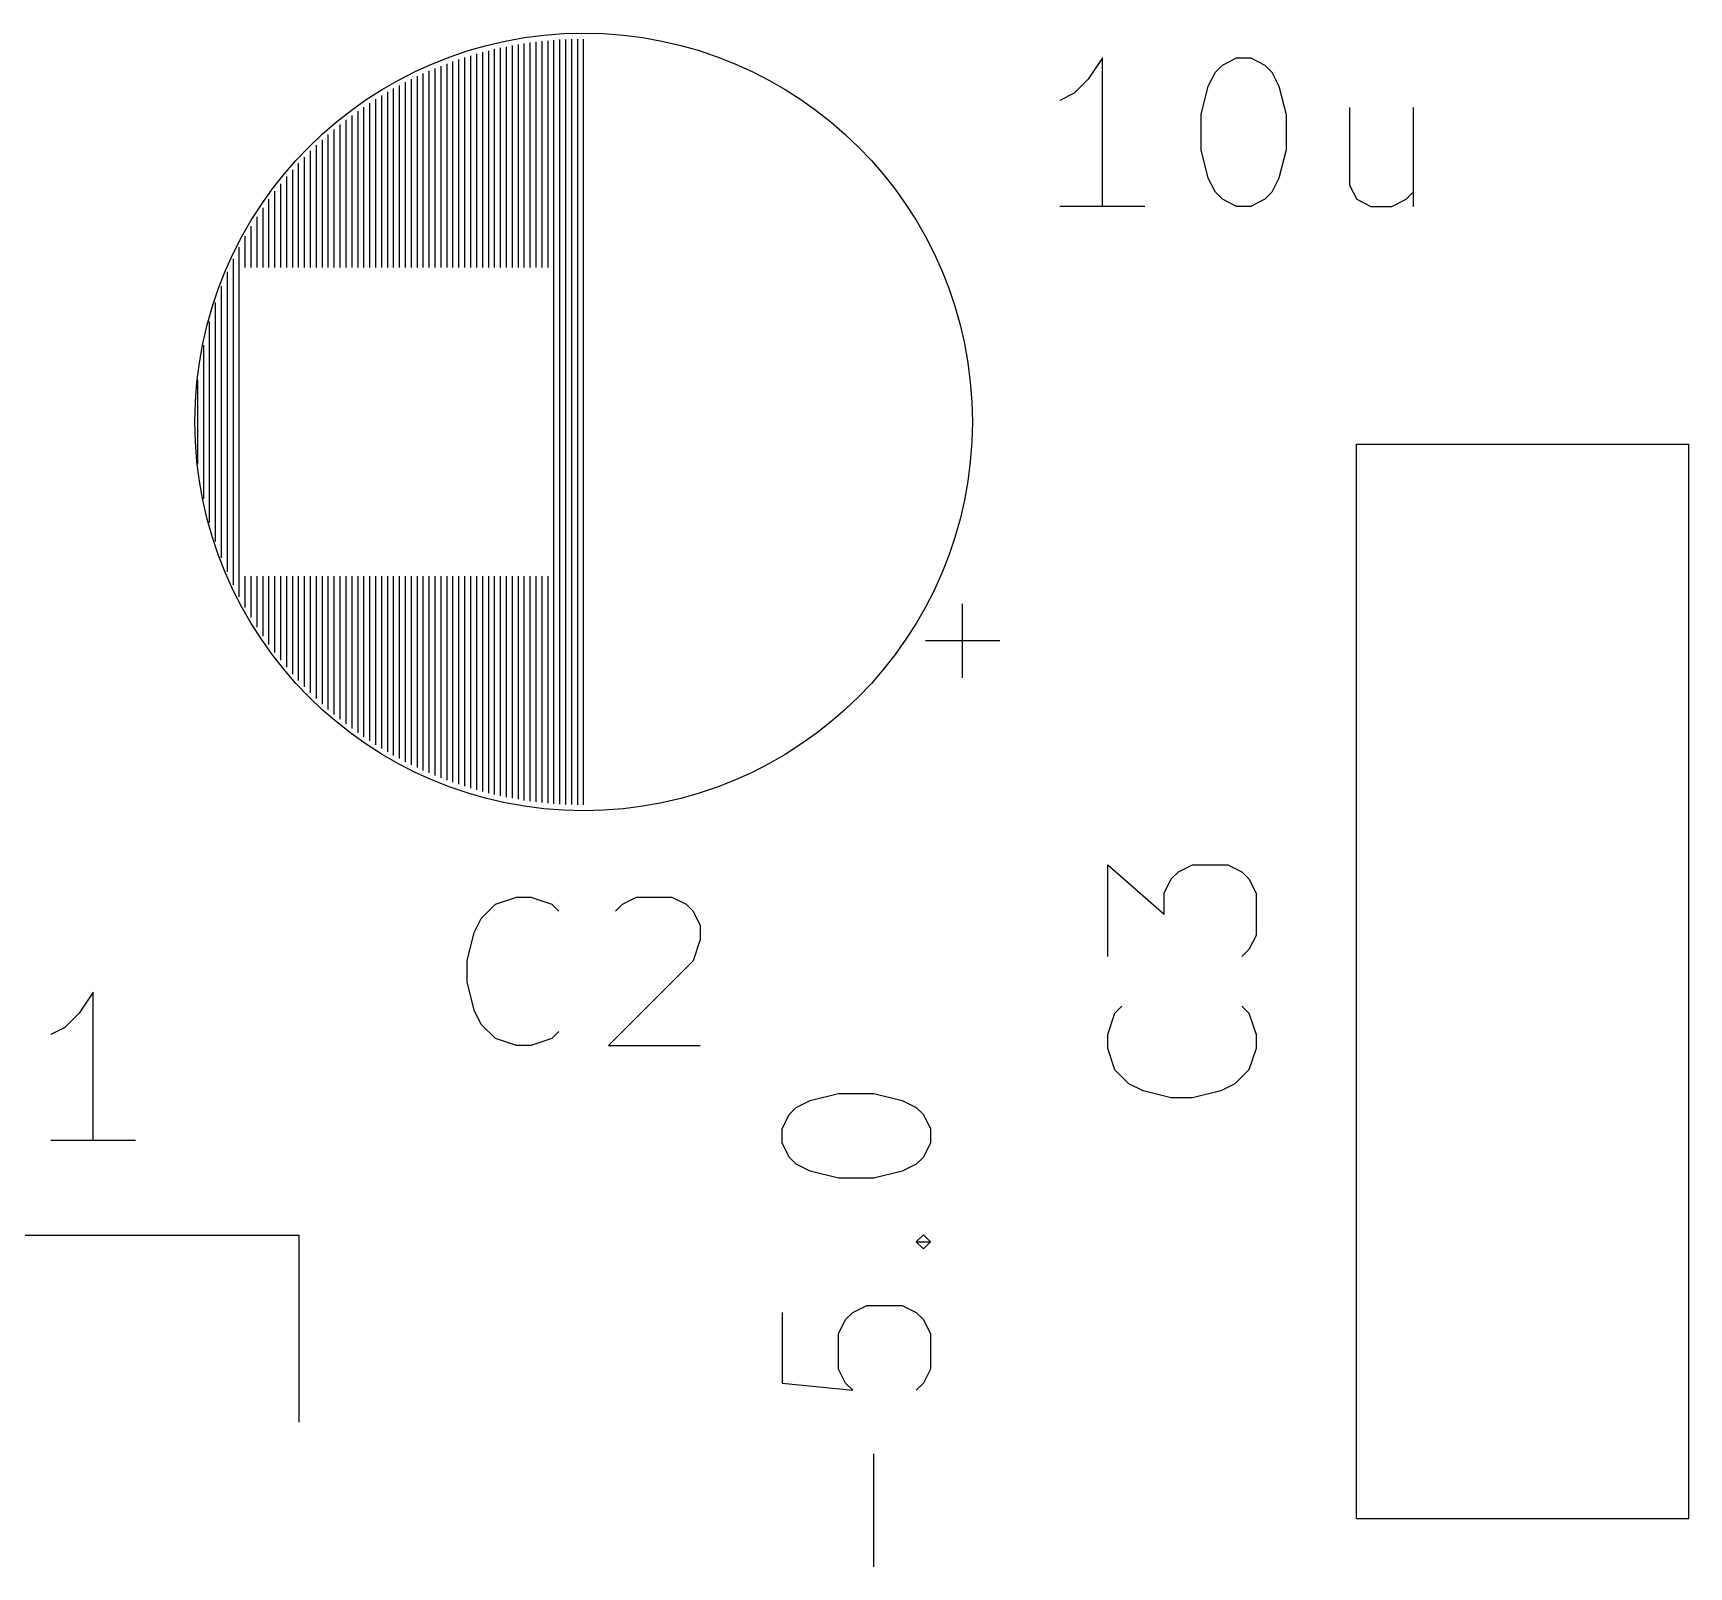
# Model space of a CAD drawing. Extents: x -4.4 to 27.8, y 0.8 to 35.
# Drawn here: x 16.63 to 27.79, y 13.87 to 24.21 of the extents above; entities that cross this region are included whole.
import ezdxf

# ---------------------------------------------------------------- set-up
doc = ezdxf.new("R2010")
doc.units = 0
doc.layers.add('BLACK', color=7, linetype='CONTINUOUS')

msp = doc.modelspace()

# ---------------------------------------------------------------- linework, layer by layer
at = {"layer": 'BLACK', "linetype": 'CONTINUOUS'}
for p, q in [((19.78, 22.63), (19.78, 24.11)), ((19.82, 22.63), (19.82, 24.118)), ((19.86, 22.63), (19.86, 24.126)), ((19.9, 22.63), (19.9, 24.133)), ((19.94, 22.63), (19.94, 24.14)), ((19.98, 22.63), (19.98, 24.146)), ((20.02, 22.63), (20.02, 24.151)), ((20.06, 22.63), (20.06, 24.155)), ((20.1, 22.63), (20.1, 24.159)), ((20.14, 19.017), (20.14, 24.163)), ((20.18, 19.014), (20.18, 24.166)), ((20.22, 19.012), (20.22, 24.168)), ((20.26, 19.011), (20.26, 24.169)), ((20.3, 19.01), (20.3, 24.17)), ((20.34, 19.01), (20.34, 24.17)), ((19.419, 22.63), (19.419, 24.004)), ((19.459, 22.63), (19.459, 24.018)), ((19.499, 22.63), (19.499, 24.032)), ((19.539, 22.63), (19.539, 24.045)), ((19.579, 22.63), (19.579, 24.058)), ((19.619, 22.63), (19.619, 24.07)), ((19.66, 22.63), (19.66, 24.081)), ((19.7, 22.63), (19.7, 24.091)), ((19.74, 22.63), (19.74, 24.101)), ((23.8364, 24.0426), (23.7412, 23.8998)), ((23.8364, 23.0426), (23.8364, 24.0426)), ((24.646, 23.995), (24.7412, 24.0426)), ((24.7412, 24.0426), (24.8364, 24.0426)), ((24.8364, 24.0426), (24.9317, 23.995)), ((19.179, 22.63), (19.179, 23.9)), ((19.219, 22.63), (19.219, 23.919)), ((19.259, 22.63), (19.259, 23.938)), ((19.299, 22.63), (19.299, 23.955)), ((19.339, 22.63), (19.339, 23.972)), ((19.379, 22.63), (19.379, 23.988)), ((23.7412, 23.8998), (23.646, 23.8045)), ((24.5507, 23.8521), (24.5983, 23.9474)), ((24.5983, 23.9474), (24.646, 23.995)), ((24.9317, 23.995), (24.9793, 23.9474)), ((24.9793, 23.9474), (25.0269, 23.8521)), ((18.979, 22.63), (18.979, 23.79)), ((19.019, 22.63), (19.019, 23.814)), ((19.059, 22.63), (19.059, 23.837)), ((19.099, 22.63), (19.099, 23.858)), ((19.139, 22.63), (19.139, 23.88)), ((23.646, 23.8045), (23.5507, 23.7569)), ((24.5031, 23.6617), (24.5507, 23.8521)), ((25.0269, 23.8521), (25.0745, 23.6617)), ((18.819, 22.63), (18.819, 23.685)), ((18.859, 22.63), (18.859, 23.712)), ((18.899, 22.63), (18.899, 23.739)), ((18.939, 22.63), (18.939, 23.765)), ((24.5031, 23.4236), (24.5031, 23.6617)), ((25.0745, 23.6617), (25.0745, 23.4236)), ((25.5031, 23.7093), (25.5031, 23.1855)), ((25.9317, 23.7093), (25.9317, 23.0426)), ((18.659, 22.63), (18.659, 23.561)), ((18.699, 22.63), (18.699, 23.594)), ((18.739, 22.63), (18.739, 23.625)), ((18.779, 22.63), (18.779, 23.655)), ((18.539, 22.63), (18.539, 23.454)), ((18.579, 22.63), (18.579, 23.491)), ((18.619, 22.63), (18.619, 23.527)), ((18.419, 22.63), (18.419, 23.333)), ((18.459, 22.63), (18.459, 23.375)), ((18.499, 22.63), (18.499, 23.416)), ((24.5507, 23.2331), (24.5031, 23.4236)), ((25.0745, 23.4236), (25.0269, 23.2331)), ((18.339, 22.63), (18.339, 23.243)), ((18.379, 22.63), (18.379, 23.289)), ((24.5983, 23.1379), (24.5507, 23.2331)), ((25.0269, 23.2331), (24.9793, 23.1379)), ((18.259, 22.63), (18.259, 23.144)), ((18.299, 22.63), (18.299, 23.195)), ((24.646, 23.0902), (24.5983, 23.1379)), ((24.9793, 23.1379), (24.9317, 23.0902)), ((25.5031, 23.1855), (25.5507, 23.0902)), ((25.884, 23.0902), (25.9317, 23.1379)), ((18.179, 22.63), (18.179, 23.033)), ((18.219, 22.63), (18.219, 23.09)), ((24.1221, 23.0426), (23.5507, 23.0426)), ((24.7412, 23.0426), (24.646, 23.0902)), ((24.8364, 23.0426), (24.7412, 23.0426)), ((24.9317, 23.0902), (24.8364, 23.0426)), ((25.5507, 23.0902), (25.646, 23.0426)), ((25.646, 23.0426), (25.7888, 23.0426)), ((25.7888, 23.0426), (25.884, 23.0902)), ((18.099, 22.63), (18.099, 22.909)), ((18.139, 22.63), (18.139, 22.973)), ((18.059, 22.63), (18.059, 22.841)), ((17.979, 20.492), (17.979, 22.688)), ((18.019, 20.412), (18.019, 22.768)), ((17.939, 20.579), (17.939, 22.601)), ((17.899, 20.675), (17.899, 22.505)), ((17.859, 20.785), (17.859, 22.395)), ((17.819, 20.913), (17.819, 22.267)), ((17.779, 21.072), (17.779, 22.108)), ((17.739, 21.306), (17.739, 21.874)), ((25.55, 14.2), (25.55, 21.44)), ((25.55, 21.44), (27.79, 21.44)), ((27.79, 14.2), (27.79, 21.44)), ((18.059, 20.339), (18.059, 20.55)), ((18.099, 20.271), (18.099, 20.55)), ((18.139, 20.207), (18.139, 20.55)), ((18.179, 20.147), (18.179, 20.55)), ((18.219, 20.09), (18.219, 20.55)), ((18.259, 20.036), (18.259, 20.55)), ((18.299, 19.985), (18.299, 20.55)), ((18.339, 19.937), (18.339, 20.55)), ((18.379, 19.891), (18.379, 20.55)), ((18.419, 19.847), (18.419, 20.55)), ((18.459, 19.805), (18.459, 20.55)), ((18.499, 19.764), (18.499, 20.55)), ((18.539, 19.726), (18.539, 20.55)), ((18.579, 19.689), (18.579, 20.55)), ((18.619, 19.653), (18.619, 20.55)), ((18.659, 19.619), (18.659, 20.55)), ((18.699, 19.586), (18.699, 20.55)), ((18.739, 19.555), (18.739, 20.55)), ((18.779, 19.525), (18.779, 20.55)), ((18.819, 19.495), (18.819, 20.55)), ((18.859, 19.468), (18.859, 20.55)), ((18.899, 19.441), (18.899, 20.55)), ((18.939, 19.415), (18.939, 20.55)), ((18.979, 19.39), (18.979, 20.55)), ((19.019, 19.366), (19.019, 20.55)), ((19.059, 19.343), (19.059, 20.55)), ((19.099, 19.322), (19.099, 20.55)), ((19.139, 19.3), (19.139, 20.55)), ((19.179, 19.28), (19.179, 20.55)), ((19.219, 19.261), (19.219, 20.55)), ((19.259, 19.242), (19.259, 20.55)), ((19.299, 19.225), (19.299, 20.55)), ((19.339, 19.208), (19.339, 20.55)), ((19.379, 19.192), (19.379, 20.55)), ((19.419, 19.176), (19.419, 20.55)), ((19.459, 19.162), (19.459, 20.55)), ((19.499, 19.148), (19.499, 20.55)), ((19.539, 19.135), (19.539, 20.55)), ((19.579, 19.122), (19.579, 20.55)), ((19.619, 19.11), (19.619, 20.55)), ((19.66, 19.099), (19.66, 20.55)), ((19.7, 19.089), (19.7, 20.55)), ((19.74, 19.079), (19.74, 20.55)), ((19.78, 19.07), (19.78, 20.55)), ((19.82, 19.062), (19.82, 20.55)), ((19.86, 19.054), (19.86, 20.55)), ((19.9, 19.047), (19.9, 20.55)), ((19.94, 19.04), (19.94, 20.55)), ((19.98, 19.034), (19.98, 20.55)), ((20.02, 19.029), (20.02, 20.55)), ((20.06, 19.025), (20.06, 20.55)), ((20.1, 19.021), (20.1, 20.55)), ((22.8948, 19.865), (22.8948, 20.365)), ((23.1448, 20.115), (22.6448, 20.115)), ((23.8724, 17.9867), (23.8724, 18.6057)), ((23.8724, 18.6057), (24.2533, 18.2724)), ((24.301, 18.5105), (24.3486, 18.5581)), ((24.3486, 18.5581), (24.4438, 18.6057)), ((24.4438, 18.6057), (24.6819, 18.6057)), ((24.6819, 18.6057), (24.7771, 18.5581)), ((24.7771, 18.5581), (24.8248, 18.5105)), ((24.2533, 18.4152), (24.301, 18.5105)), ((24.8248, 18.5105), (24.8724, 18.4152)), ((19.6495, 18.2448), (19.7448, 18.34)), ((19.7448, 18.34), (19.8876, 18.3876)), ((19.8876, 18.3876), (19.9829, 18.3876)), ((19.9829, 18.3876), (20.1257, 18.34)), ((20.1257, 18.34), (20.1733, 18.2924)), ((20.5543, 18.2924), (20.6019, 18.34)), ((20.6019, 18.34), (20.6971, 18.3876)), ((20.6971, 18.3876), (20.9352, 18.3876)), ((20.9352, 18.3876), (21.0305, 18.34)), ((21.0305, 18.34), (21.0781, 18.2924)), ((24.2533, 18.2724), (24.2533, 18.4152)), ((24.8724, 18.4152), (24.8724, 18.1295)), ((19.6019, 18.1495), (19.6495, 18.2448)), ((21.0781, 18.2924), (21.1257, 18.1971)), ((21.1257, 18.1971), (21.1257, 18.1019)), ((19.5543, 17.959), (19.6019, 18.1495)), ((21.1257, 18.1019), (21.0781, 17.959)), ((24.8724, 18.1295), (24.8248, 18.0343)), ((24.8248, 18.0343), (24.7771, 17.9867)), ((19.5543, 17.8162), (19.5543, 17.959)), ((21.0781, 17.959), (20.5067, 17.3876)), ((17.0338, 17.7476), (16.9386, 17.6048)), ((17.0338, 16.7476), (17.0338, 17.7476)), ((19.6019, 17.6257), (19.5543, 17.8162)), ((23.92, 17.6057), (23.9676, 17.6533)), ((24.7771, 17.6533), (24.8248, 17.6057)), ((16.9386, 17.6048), (16.8433, 17.5095)), ((19.6495, 17.5305), (19.6019, 17.6257)), ((19.7448, 17.4352), (19.6495, 17.5305)), ((23.8724, 17.4629), (23.92, 17.6057)), ((24.8248, 17.6057), (24.8724, 17.4629)), ((16.8433, 17.5095), (16.7481, 17.4619)), ((19.8876, 17.3876), (19.7448, 17.4352)), ((20.1257, 17.4352), (19.9829, 17.3876)), ((20.1733, 17.4829), (20.1257, 17.4352)), ((23.8724, 17.3676), (23.8724, 17.4629)), ((24.8724, 17.4629), (24.8724, 17.3676)), ((19.9829, 17.3876), (19.8876, 17.3876)), ((20.5067, 17.3876), (21.1257, 17.3876)), ((23.92, 17.2248), (23.8724, 17.3676)), ((24.8724, 17.3676), (24.8248, 17.2248)), ((24.0152, 17.1295), (23.92, 17.2248)), ((24.8248, 17.2248), (24.7295, 17.1295)), ((24.1105, 17.0819), (24.0152, 17.1295)), ((24.301, 17.0343), (24.1105, 17.0819)), ((24.6343, 17.0819), (24.4438, 17.0343)), ((24.7295, 17.1295), (24.6343, 17.0819)), ((21.725, 16.9221), (21.7726, 16.9698)), ((21.7726, 16.9698), (21.8679, 17.0174)), ((21.8679, 17.0174), (22.0583, 17.065)), ((22.0583, 17.065), (22.2964, 17.065)), ((22.2964, 17.065), (22.4869, 17.0174)), ((22.4869, 17.0174), (22.5821, 16.9698)), ((22.5821, 16.9698), (22.6298, 16.9221)), ((24.4438, 17.0343), (24.301, 17.0343)), ((21.6774, 16.8269), (21.725, 16.9221)), ((22.6298, 16.9221), (22.6774, 16.8269)), ((17.3195, 16.7476), (16.7481, 16.7476)), ((21.6774, 16.7317), (21.6774, 16.8269)), ((22.6774, 16.8269), (22.6774, 16.7317)), ((21.725, 16.6364), (21.6774, 16.7317)), ((21.7726, 16.5888), (21.725, 16.6364)), ((22.6298, 16.6364), (22.5821, 16.5888)), ((22.6774, 16.7317), (22.6298, 16.6364)), ((21.8679, 16.5412), (21.7726, 16.5888)), ((22.0583, 16.4936), (21.8679, 16.5412)), ((22.4869, 16.5412), (22.2964, 16.4936)), ((22.5821, 16.5888), (22.4869, 16.5412)), ((22.2964, 16.4936), (22.0583, 16.4936)), ((12.41, 16.11), (18.42, 16.11)), ((18.42, 16.11), (18.42, 14.85)), ((22.5821, 16.065), (22.6298, 16.1126)), ((22.6298, 16.1126), (22.6774, 16.065)), ((22.6298, 16.0174), (22.5821, 16.065)), ((22.5821, 16.065), (22.6774, 16.065)), ((22.6774, 16.065), (22.6298, 16.0174)), ((22.1536, 15.5888), (22.2488, 15.6364)), ((22.2488, 15.6364), (22.4869, 15.6364)), ((22.4869, 15.6364), (22.5821, 15.5888)), ((21.6774, 15.5888), (21.6774, 15.1126)), ((22.0583, 15.446), (22.106, 15.5412)), ((22.106, 15.5412), (22.1536, 15.5888)), ((22.5821, 15.5888), (22.6298, 15.5412)), ((22.6298, 15.5412), (22.6774, 15.446)), ((22.0583, 15.2079), (22.0583, 15.446)), ((22.6774, 15.446), (22.6774, 15.2079)), ((22.106, 15.1126), (22.0583, 15.2079)), ((22.6774, 15.2079), (22.6298, 15.1126)), ((21.6774, 15.1126), (22.1536, 15.065)), ((22.1536, 15.065), (22.106, 15.1126)), ((22.6298, 15.1126), (22.5821, 15.065)), ((22.2964, 13.8745), (22.2964, 14.6364)), ((25.55, 14.2), (27.79, 14.2))]:
    msp.add_line(p, q, dxfattribs=at)
at = {"layer": 'BLACK'}
msp.add_circle((20.34, 21.59), 2.62, dxfattribs=at)

doc.saveas('drawing.dxf')
